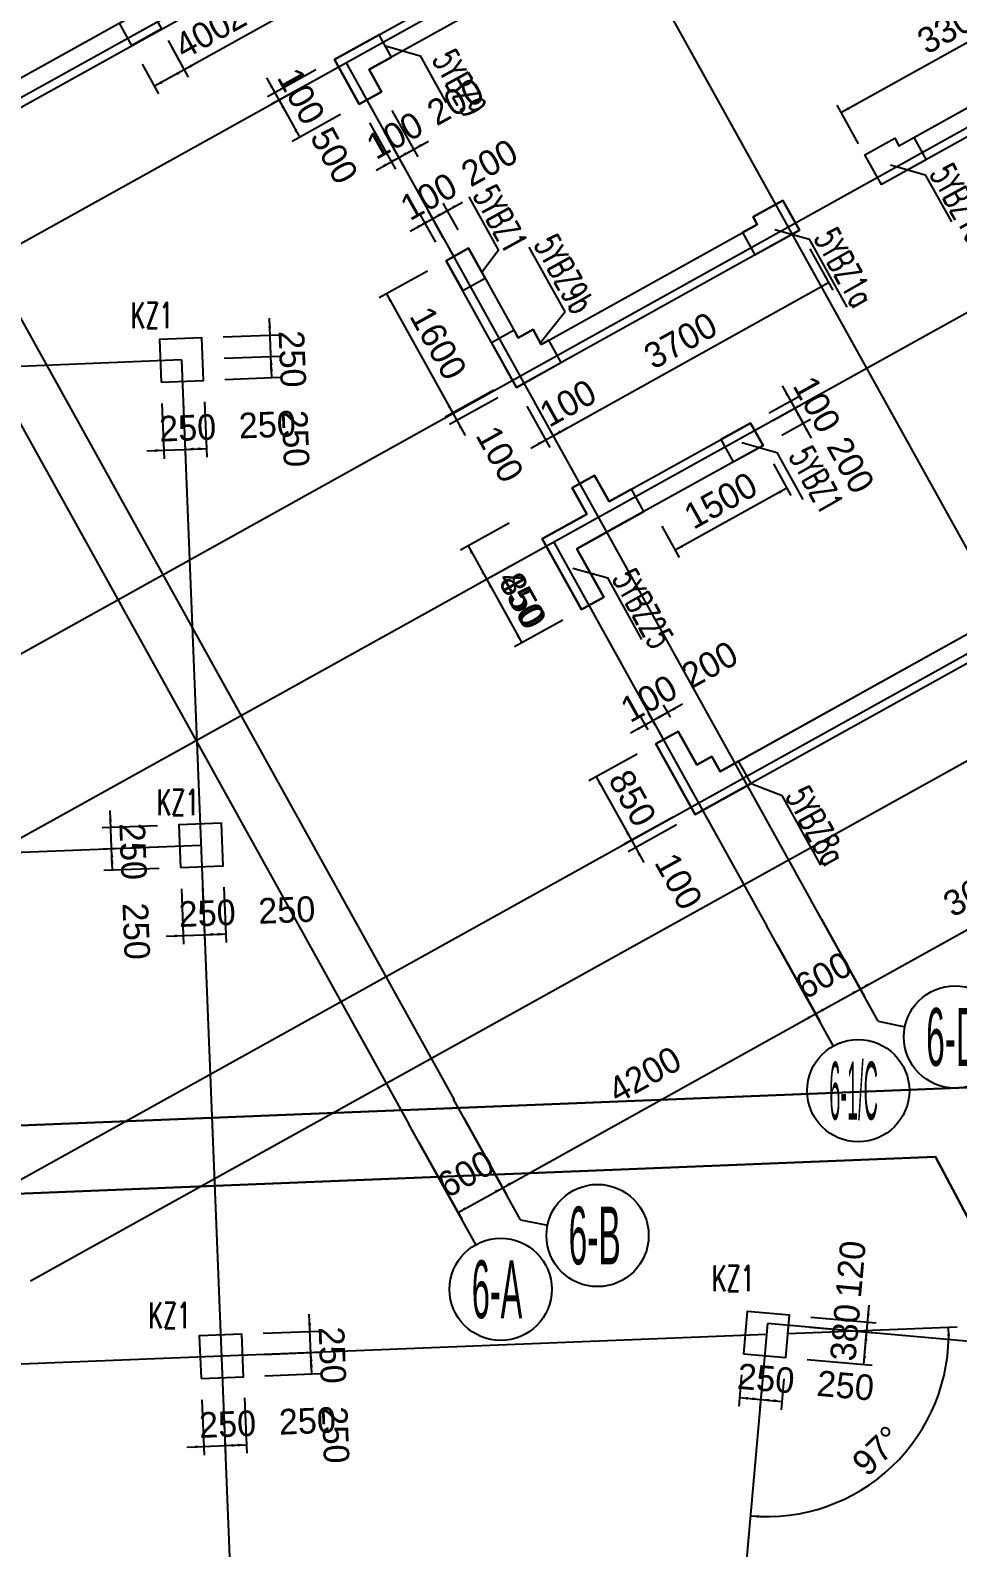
# Model space of a CAD drawing. Extents: x 19107 to 699106, y -67310 to 245688.
# Drawn here: x 504516 to 515400, y 89246 to 107050 of the extents above; entities that cross this region are included whole.
import ezdxf

# ---------------------------------------------------------------- set-up
doc = ezdxf.new("R2010")
doc.units = 0
doc.header["$LTSCALE"] = 100
doc.header["$MEASUREMENT"] = 0
doc.linetypes.add('DASHED', pattern=[19.05, 12.7, -6.35])
for name, color, linetype in [('22000', 2, 'Continuous'), ('COLU_DASH', 9, 'DASHED'), ('DIM', 3, 'Continuous'), ('DOTE', 253, 'Continuous'), ('L-AXIS', 3, 'Continuous'), ('wall-主楼', 2, 'Continuous'), ('小尺寸', 4, 'Continuous')]:
    doc.layers.add(name, color=color, linetype=linetype)
doc.layers.add('Select Column Frame Line', color=7, linetype='Continuous', lineweight=0)
doc.layers.add('Select Column Frame Position', color=7, linetype='Continuous', lineweight=0)
doc.styles.get("Standard").update_dxf_attribs({"font": 'standard'})
doc.styles.add('汉字', font='汉字')
doc.dimstyles.get("Standard").update_dxf_attribs({"dimtxt": 300, "dimasz": 100, "dimexe": 100, "dimexo": 250, "dimgap": 100, "dimtad": 0, "dimtoh": 1, "dimdec": 0, "dimdsep": 46, "dimcen": 0.09, "dimclrt": 7, "dimadec": 0, "dimazin": 0, "dimtfac": 1, "dimtdec": 4, "dimtofl": 0, "dimtmove": 0, "dimatfit": 3, "dimfxl": 1, "dimtolj": 1, "dimtzin": 0, "dimarcsym": 0})

# ---------------------------------------------------------------- blocks, each defined once
blk = doc.blocks.new('_AXISO')
blk.add_circle((0, 0), 0.5)
blk = doc.blocks.new('*D2698')
at = {"layer": 'L-AXIS', "color": 0, "linetype": 'ByBlock', "lineweight": -2}
for p, q in [((516949, 98368), (517453, 97461)), ((514257, 95801), (517404, 97549)), ((513802, 96620), (514305, 95713))]:
    blk.add_line(p, q, dxfattribs=at)
for points in [[(517404, 97549), (517325, 97485), (517309, 97515)], [(514257, 95801), (514336, 95864), (514352, 95835)]]:
    blk.add_solid(points, dxfattribs=at)
at = {"layer": 'L-AXIS', "color": 7, "linetype": 'Continuous', "lineweight": -2, "insert": (515660, 96981), "char_height": 300, "width": 775, "attachment_point": 5, "rotation": 29.0454, "style": '汉字'}
blk.add_mtext('3600', dxfattribs=at)
blk = doc.blocks.new('*D395')
at = {"layer": 'L-AXIS', "color": 0, "linetype": 'ByBlock', "lineweight": -2}
for p, q in [((513277, 96329), (513781, 95422)), ((510060, 93470), (513732, 95509)), ((509605, 94290), (510109, 93383))]:
    blk.add_line(p, q, dxfattribs=at)
for points in [[(513732, 95509), (513653, 95446), (513637, 95475)], [(510060, 93470), (510140, 93533), (510156, 93504)]]:
    blk.add_solid(points, dxfattribs=at)
at = {"layer": 'L-AXIS', "color": 7, "linetype": 'Continuous', "lineweight": -2, "insert": (511726, 94796), "char_height": 300, "width": 790, "attachment_point": 5, "rotation": 29.0454, "style": '汉字'}
blk.add_mtext('4200', dxfattribs=at)
blk = doc.blocks.new('*D730')
at = {"layer": 'L-AXIS', "color": 0, "linetype": 'ByBlock', "lineweight": -2}
for p, q in [((509605, 94290), (510109, 93383)), ((509081, 93998), (509584, 93092)), ((509536, 93179), (510060, 93470))]:
    blk.add_line(p, q, dxfattribs=at)
for points in [[(510060, 93470), (509981, 93407), (509965, 93436)], [(509536, 93179), (509615, 93242), (509631, 93213)]]:
    blk.add_solid(points, dxfattribs=at)
at = {"layer": 'L-AXIS', "color": 7, "linetype": 'Continuous', "lineweight": -2, "insert": (509628, 93631), "char_height": 300, "width": 556.67, "attachment_point": 5, "rotation": 29.0454, "style": '汉字'}
blk.add_mtext('600', dxfattribs=at)
blk = doc.blocks.new('*D1061')
at = {"layer": 'L-AXIS', "color": 0, "linetype": 'ByBlock', "lineweight": -2}
for p, q in [((513802, 96620), (514305, 95713)), ((513277, 96329), (513781, 95422)), ((513732, 95509), (514257, 95801))]:
    blk.add_line(p, q, dxfattribs=at)
for points in [[(514257, 95801), (514177, 95738), (514161, 95767)], [(513732, 95509), (513812, 95573), (513828, 95543)]]:
    blk.add_solid(points, dxfattribs=at)
at = {"layer": 'L-AXIS', "color": 7, "linetype": 'Continuous', "lineweight": -2, "insert": (513825, 95961), "char_height": 300, "width": 556.67, "attachment_point": 5, "rotation": 29.0454, "style": '汉字'}
blk.add_mtext('600', dxfattribs=at)
blk = doc.blocks.new('*D738')
at = {"layer": 'L-AXIS', "color": 0, "linetype": 'ByBlock', "lineweight": -2}
blk.add_line((513406, 91759), (515393, 91838), dxfattribs=at)
blk.add_arc((513156, 91749), 2139, 264.9316, 2.2988, dxfattribs=at)
for points in [[(515293, 91834), (515311, 91735), (515278, 91734)], [(512967, 89618), (513068, 89628), (513065, 89595)]]:
    blk.add_solid(points, dxfattribs=at)
at = {"layer": 'L-AXIS', "color": 7, "linetype": 'Continuous', "lineweight": -2, "insert": (514562, 90272), "char_height": 300, "width": 443.33, "attachment_point": 8, "rotation": 43.6152, "style": '汉字'}
blk.add_mtext('97%%D', dxfattribs=at)
blk = doc.blocks.new('*D5190')
at = {"layer": '小尺寸', "color": 0, "linetype": 'ByBlock', "lineweight": -2}
for p, q in [((510134, 101268), (509566, 100952)), ((509653, 101001), (509872, 100607)), ((510353, 100874), (509784, 100559))]:
    blk.add_line(p, q, dxfattribs=at)
for points in [[(509653, 101001), (509716, 100921), (509687, 100905)], [(509872, 100607), (509809, 100687), (509838, 100703)]]:
    blk.add_solid(points, dxfattribs=at)
at = {"layer": '小尺寸', "color": 7, "linetype": 'Continuous', "lineweight": -2, "insert": (510279, 100389), "char_height": 300, "width": 576.67, "attachment_point": 5, "rotation": 299.0454, "style": '汉字'}
blk.add_mtext('450', dxfattribs=at)
blk = doc.blocks.new('*D244')
at = {"layer": '小尺寸', "color": 0, "linetype": 'ByBlock', "lineweight": -2}
for p, q in [((510353, 100874), (509784, 100559)), ((509872, 100607), (510284, 99864)), ((510765, 100131), (510197, 99816))]:
    blk.add_line(p, q, dxfattribs=at)
for points in [[(509872, 100607), (509935, 100528), (509906, 100512)], [(510284, 99864), (510221, 99944), (510250, 99960)]]:
    blk.add_solid(points, dxfattribs=at)
at = {"layer": '小尺寸', "color": 7, "linetype": 'Continuous', "lineweight": -2, "insert": (510297, 100357), "char_height": 300, "width": 566.67, "attachment_point": 5, "rotation": 299.0454, "style": '汉字'}
blk.add_mtext('850', dxfattribs=at)
blk = doc.blocks.new('*D2609')
at = {"layer": '小尺寸', "color": 0, "linetype": 'ByBlock', "lineweight": -2}
for p, q in [((509178, 104225), (508610, 103910)), ((508697, 103958), (509474, 102560)), ((509955, 102827), (509386, 102511))]:
    blk.add_line(p, q, dxfattribs=at)
for points in [[(508697, 103958), (508760, 103879), (508731, 103863)], [(509474, 102560), (509411, 102639), (509440, 102655)]]:
    blk.add_solid(points, dxfattribs=at)
at = {"layer": '小尺寸', "color": 7, "linetype": 'Continuous', "lineweight": -2, "insert": (509304, 103380), "char_height": 300, "width": 685, "attachment_point": 5, "rotation": 299.0454, "style": '汉字'}
blk.add_mtext('1600', dxfattribs=at)
blk = doc.blocks.new('*D2968')
at = {"layer": '小尺寸', "color": 0, "linetype": 'ByBlock', "lineweight": -2}
for p, q in [((509377, 102735), (509619, 102297)), ((509955, 102827), (509386, 102511)), ((510003, 102739), (509435, 102424))]:
    blk.add_line(p, q, dxfattribs=at)
for points in [[(509474, 102560), (509411, 102639), (509440, 102655)], [(509522, 102472), (509585, 102393), (509556, 102377)]]:
    blk.add_solid(points, dxfattribs=at)
at = {"layer": '小尺寸', "color": 7, "linetype": 'Continuous', "lineweight": -2, "insert": (510027, 102078), "char_height": 300, "width": 476.67, "attachment_point": 5, "rotation": 299.0454, "style": '汉字'}
blk.add_mtext('100', dxfattribs=at)
blk = doc.blocks.new('*D2750')
at = {"layer": '小尺寸', "color": 0, "linetype": 'ByBlock', "lineweight": -2}
for p, q in [((517002, 107541), (516871, 107777)), ((516920, 107689), (514035, 106087)), ((514238, 105720), (513986, 106174))]:
    blk.add_line(p, q, dxfattribs=at)
for points in [[(516920, 107689), (516841, 107626), (516824, 107655)], [(514035, 106087), (514114, 106150), (514130, 106121)]]:
    blk.add_solid(points, dxfattribs=at)
at = {"layer": '小尺寸', "color": 7, "linetype": 'Continuous', "lineweight": -2, "insert": (515356, 107107), "char_height": 300, "width": 780, "attachment_point": 5, "rotation": 29.0454, "style": '汉字'}
blk.add_mtext('3300', dxfattribs=at)
blk = doc.blocks.new('*D1454')
at = {"layer": '小尺寸', "color": 0, "linetype": 'ByBlock', "lineweight": -2}
for p, q in [((512172, 99144), (511647, 98852)), ((511853, 98893), (511773, 99037)), ((512028, 98990), (511948, 99134))]:
    blk.add_line(p, q, dxfattribs=at)
for points in [[(511997, 99047), (512076, 99110), (512092, 99081)], [(511822, 98950), (511742, 98886), (511726, 98916)]]:
    blk.add_solid(points, dxfattribs=at)
at = {"layer": '小尺寸', "color": 7, "linetype": 'Continuous', "lineweight": -2, "insert": (512488, 99606), "char_height": 300, "width": 566.67, "attachment_point": 5, "rotation": 29.0454, "style": '汉字'}
blk.add_mtext('200', dxfattribs=at)
blk = doc.blocks.new('*D1781')
at = {"layer": '小尺寸', "color": 0, "linetype": 'ByBlock', "lineweight": -2}
for p, q in [((511997, 99047), (511560, 98804)), ((511853, 98893), (511773, 99037)), ((511766, 98844), (511686, 98988))]:
    blk.add_line(p, q, dxfattribs=at)
for points in [[(511822, 98950), (511901, 99013), (511917, 98984)], [(511734, 98901), (511655, 98838), (511639, 98867)]]:
    blk.add_solid(points, dxfattribs=at)
at = {"layer": '小尺寸', "color": 7, "linetype": 'Continuous', "lineweight": -2, "insert": (511776, 99210), "char_height": 300, "width": 476.67, "attachment_point": 5, "rotation": 29.0454, "style": '汉字'}
blk.add_mtext('100', dxfattribs=at)
blk = doc.blocks.new('*D2112')
at = {"layer": '小尺寸', "color": 0, "linetype": 'ByBlock', "lineweight": -2}
for p, q in [((511639, 98558), (511071, 98242)), ((511158, 98291), (511571, 97548)), ((512052, 97815), (511484, 97499))]:
    blk.add_line(p, q, dxfattribs=at)
for points in [[(511158, 98291), (511221, 98211), (511192, 98195)], [(511571, 97548), (511508, 97627), (511537, 97643)]]:
    blk.add_solid(points, dxfattribs=at)
at = {"layer": '小尺寸', "color": 7, "linetype": 'Continuous', "lineweight": -2, "insert": (511583, 98040), "char_height": 300, "width": 566.67, "attachment_point": 5, "rotation": 299.0454, "style": '汉字'}
blk.add_mtext('850', dxfattribs=at)
blk = doc.blocks.new('*D2432')
at = {"layer": '小尺寸', "color": 0, "linetype": 'ByBlock', "lineweight": -2}
for p, q in [((512052, 97815), (511484, 97499)), ((511474, 97722), (511717, 97285)), ((512100, 97727), (511532, 97412))]:
    blk.add_line(p, q, dxfattribs=at)
for points in [[(511571, 97548), (511508, 97627), (511537, 97643)], [(511620, 97460), (511683, 97381), (511654, 97365)]]:
    blk.add_solid(points, dxfattribs=at)
at = {"layer": '小尺寸', "color": 7, "linetype": 'Continuous', "lineweight": -2, "insert": (512125, 97065), "char_height": 300, "width": 476.67, "attachment_point": 5, "rotation": 299.0454, "style": '汉字'}
blk.add_mtext('100', dxfattribs=at)
blk = doc.blocks.new('*D2701')
at = {"layer": '小尺寸', "color": 0, "linetype": 'ByBlock', "lineweight": -2}
for p, q in [((510343, 102642), (510612, 102157)), ((510431, 102691), (510700, 102206)), ((510389, 102148), (510826, 102391))]:
    blk.add_line(p, q, dxfattribs=at)
for points in [[(510564, 102245), (510484, 102182), (510468, 102211)], [(510651, 102293), (510730, 102357), (510747, 102327)]]:
    blk.add_solid(points, dxfattribs=at)
at = {"layer": '小尺寸', "color": 7, "linetype": 'Continuous', "lineweight": -2, "insert": (510826, 102676), "char_height": 300, "width": 476.67, "attachment_point": 5, "rotation": 29.0454, "style": '汉字'}
blk.add_mtext('100', dxfattribs=at)
blk = doc.blocks.new('*D3032')
at = {"layer": '小尺寸', "color": 0, "linetype": 'ByBlock', "lineweight": -2}
for p, q in [((513665, 104487), (513934, 104002)), ((510651, 102293), (513886, 104090)), ((510431, 102691), (510700, 102206))]:
    blk.add_line(p, q, dxfattribs=at)
for points in [[(513886, 104090), (513806, 104027), (513790, 104056)], [(510651, 102293), (510730, 102357), (510747, 102327)]]:
    blk.add_solid(points, dxfattribs=at)
at = {"layer": '小尺寸', "color": 7, "linetype": 'Continuous', "lineweight": -2, "insert": (512147, 103410), "char_height": 300, "width": 780, "attachment_point": 5, "rotation": 29.0454, "style": '汉字'}
blk.add_mtext('3700', dxfattribs=at)
blk = doc.blocks.new('*D3353')
at = {"layer": '小尺寸', "color": 0, "linetype": 'ByBlock', "lineweight": -2}
for p, q in [((513237, 101962), (513443, 101591)), ((513395, 101678), (512083, 100950)), ((511926, 101233), (512132, 100863))]:
    blk.add_line(p, q, dxfattribs=at)
for points in [[(513395, 101678), (513315, 101615), (513299, 101644)], [(512083, 100950), (512163, 101013), (512179, 100984)]]:
    blk.add_solid(points, dxfattribs=at)
at = {"layer": '小尺寸', "color": 7, "linetype": 'Continuous', "lineweight": -2, "insert": (512618, 101533), "char_height": 300, "width": 690, "attachment_point": 5, "rotation": 29.0454, "style": '汉字'}
blk.add_mtext('1500', dxfattribs=at)
blk = doc.blocks.new('*D3693')
at = {"layer": '小尺寸', "color": 0, "linetype": 'ByBlock', "lineweight": -2}
for p, q in [((507289, 106494), (507532, 106057)), ((507867, 106586), (507299, 106270)), ((507916, 106498), (507347, 106183))]:
    blk.add_line(p, q, dxfattribs=at)
for points in [[(507386, 106319), (507323, 106398), (507352, 106414)], [(507435, 106231), (507498, 106152), (507469, 106136)]]:
    blk.add_solid(points, dxfattribs=at)
at = {"layer": '小尺寸', "color": 7, "linetype": 'Continuous', "lineweight": -2, "insert": (507695, 106277), "char_height": 300, "width": 476.67, "attachment_point": 5, "rotation": 299.0454, "style": '汉字'}
blk.add_mtext('100', dxfattribs=at)
blk = doc.blocks.new('*D1396')
at = {"layer": '小尺寸', "color": 0, "linetype": 'ByBlock', "lineweight": -2}
for p, q in [((507916, 106498), (507347, 106183)), ((507435, 106231), (507677, 105794)), ((508158, 106061), (507590, 105746))]:
    blk.add_line(p, q, dxfattribs=at)
for points in [[(507435, 106231), (507498, 106152), (507469, 106136)], [(507677, 105794), (507614, 105874), (507643, 105890)]]:
    blk.add_solid(points, dxfattribs=at)
at = {"layer": '小尺寸', "color": 7, "linetype": 'Continuous', "lineweight": -2, "insert": (508082, 105581), "char_height": 300, "width": 566.67, "attachment_point": 5, "rotation": 299.0454, "style": '汉字'}
blk.add_mtext('500', dxfattribs=at)
blk = doc.blocks.new('*D1727')
at = {"layer": '小尺寸', "color": 0, "linetype": 'ByBlock', "lineweight": -2}
for p, q in [((508498, 105964), (508800, 105421)), ((508666, 105867), (508887, 105470)), ((508576, 105411), (509014, 105654))]:
    blk.add_line(p, q, dxfattribs=at)
for points in [[(508839, 105557), (508918, 105620), (508934, 105591)], [(508751, 105508), (508672, 105445), (508656, 105474)]]:
    blk.add_solid(points, dxfattribs=at)
at = {"layer": '小尺寸', "color": 7, "linetype": 'Continuous', "lineweight": -2, "insert": (508793, 105817), "char_height": 300, "width": 476.67, "attachment_point": 5, "rotation": 29.0454, "style": '汉字'}
blk.add_mtext('100', dxfattribs=at)
blk = doc.blocks.new('*D2056')
at = {"layer": '小尺寸', "color": 0, "linetype": 'ByBlock', "lineweight": -2}
for p, q in [((508760, 106110), (509062, 105567)), ((508666, 105867), (508887, 105470)), ((508664, 105460), (509188, 105751))]:
    blk.add_line(p, q, dxfattribs=at)
for points in [[(509014, 105654), (509093, 105717), (509109, 105688)], [(508839, 105557), (508759, 105494), (508743, 105523)]]:
    blk.add_solid(points, dxfattribs=at)
at = {"layer": '小尺寸', "color": 7, "linetype": 'Continuous', "lineweight": -2, "insert": (509505, 106213), "char_height": 300, "width": 566.67, "attachment_point": 5, "rotation": 29.0454, "style": '汉字'}
blk.add_mtext('200', dxfattribs=at)
blk = doc.blocks.new('*D2384')
at = {"layer": '小尺寸', "color": 0, "linetype": 'ByBlock', "lineweight": -2}
for p, q in [((508975, 104694), (509412, 104937)), ((509275, 104565), (509101, 104879)), ((509362, 104614), (509188, 104927))]:
    blk.add_line(p, q, dxfattribs=at)
for points in [[(509237, 104840), (509316, 104903), (509332, 104874)], [(509150, 104791), (509070, 104728), (509054, 104757)]]:
    blk.add_solid(points, dxfattribs=at)
at = {"layer": '小尺寸', "color": 7, "linetype": 'Continuous', "lineweight": -2, "insert": (509191, 105100), "char_height": 300, "width": 476.67, "attachment_point": 5, "rotation": 29.0454, "style": '汉字'}
blk.add_mtext('100', dxfattribs=at)
blk = doc.blocks.new('*D68')
at = {"layer": '小尺寸', "color": 0, "linetype": 'ByBlock', "lineweight": -2}
for p, q in [((509062, 104743), (509587, 105034)), ((509362, 104614), (509188, 104927)), ((509537, 104711), (509363, 105024))]:
    blk.add_line(p, q, dxfattribs=at)
for points in [[(509412, 104937), (509491, 105000), (509507, 104971)], [(509237, 104840), (509158, 104777), (509141, 104806)]]:
    blk.add_solid(points, dxfattribs=at)
at = {"layer": '小尺寸', "color": 7, "linetype": 'Continuous', "lineweight": -2, "insert": (509904, 105496), "char_height": 300, "width": 566.67, "attachment_point": 5, "rotation": 29.0454, "style": '汉字'}
blk.add_mtext('200', dxfattribs=at)
blk = doc.blocks.new('*D1067')
at = {"layer": '小尺寸', "color": 0, "linetype": 'ByBlock', "lineweight": -2}
for p, q in [((513189, 102564), (513527, 102751)), ((513342, 102878), (513585, 102441)), ((513238, 102477), (513575, 102664))]:
    blk.add_line(p, q, dxfattribs=at)
for points in [[(513439, 102703), (513376, 102782), (513405, 102798)], [(513488, 102615), (513551, 102536), (513522, 102520)]]:
    blk.add_solid(points, dxfattribs=at)
at = {"layer": '小尺寸', "color": 7, "linetype": 'Continuous', "lineweight": -2, "insert": (513748, 102661), "char_height": 300, "width": 476.67, "attachment_point": 5, "rotation": 299.0454, "style": '汉字'}
blk.add_mtext('100', dxfattribs=at)
blk = doc.blocks.new('*D4043')
at = {"layer": '小尺寸', "color": 0, "linetype": 'ByBlock', "lineweight": -2}
for p, q in [((513391, 102790), (513682, 102266)), ((513238, 102477), (513575, 102664)), ((513335, 102302), (513672, 102489))]:
    blk.add_line(p, q, dxfattribs=at)
for points in [[(513488, 102615), (513425, 102695), (513454, 102711)], [(513585, 102441), (513648, 102361), (513619, 102345)]]:
    blk.add_solid(points, dxfattribs=at)
at = {"layer": '小尺寸', "color": 7, "linetype": 'Continuous', "lineweight": -2, "insert": (514144, 101949), "char_height": 300, "width": 566.67, "attachment_point": 5, "rotation": 299.0454, "style": '汉字'}
blk.add_mtext('200', dxfattribs=at)
blk = doc.blocks.new('*D2395')
at = {"layer": '小尺寸', "color": 0, "linetype": 'ByBlock', "lineweight": -2}
for p, q in [((508143, 108046), (508381, 107617)), ((508332, 107705), (506322, 106588)), ((506132, 106930), (506370, 106501))]:
    blk.add_line(p, q, dxfattribs=at)
for points in [[(508332, 107705), (508253, 107642), (508237, 107671)], [(506322, 106588), (506401, 106651), (506417, 106622)]]:
    blk.add_solid(points, dxfattribs=at)
at = {"layer": '小尺寸', "color": 7, "linetype": 'Continuous', "lineweight": -2, "insert": (507206, 107365), "char_height": 300, "width": 780, "attachment_point": 5, "rotation": 29.0454, "style": '汉字'}
blk.add_mtext('2300', dxfattribs=at)
blk = doc.blocks.new('*D5303')
at = {"layer": '小尺寸', "color": 0, "linetype": 'ByBlock', "lineweight": -2}
for p, q in [((506177, 106849), (506370, 106501)), ((505828, 106654), (506021, 106307)), ((506322, 106588), (505972, 106394))]:
    blk.add_line(p, q, dxfattribs=at)
for points in [[(506322, 106588), (506243, 106525), (506226, 106554)], [(505972, 106394), (506052, 106457), (506068, 106428)]]:
    blk.add_solid(points, dxfattribs=at)
at = {"layer": '小尺寸', "color": 7, "linetype": 'Continuous', "lineweight": -2, "insert": (506540, 106995), "char_height": 300, "width": 576.67, "attachment_point": 5, "rotation": 29.0454, "style": '汉字'}
blk.add_mtext('400', dxfattribs=at)
blk = doc.blocks.new('*D1999')
at = {"layer": 'DIM', "color": 0, "linetype": 'ByBlock', "lineweight": -2}
for p, q in [((506060, 102673), (506086, 102023)), ((506310, 102683), (506336, 102033)), ((505882, 102115), (506532, 102141))]:
    blk.add_line(p, q, dxfattribs=at)
for points in [[(506082, 102123), (505983, 102103), (505981, 102136)], [(506332, 102133), (506431, 102154), (506432, 102121)]]:
    blk.add_solid(points, dxfattribs=at)
at = {"layer": 'DIM', "color": 7, "linetype": 'Continuous', "lineweight": -2, "insert": (506362, 102385), "char_height": 300, "width": 566.67, "attachment_point": 5, "rotation": 2.2988, "style": '汉字'}
blk.add_mtext('250', dxfattribs=at)
blk = doc.blocks.new('*D2351')
at = {"layer": 'DIM', "color": 0, "linetype": 'ByBlock', "lineweight": -2}
for p, q in [((506310, 102683), (506336, 102033)), ((506560, 102693), (506586, 102043)), ((506332, 102133), (506582, 102143))]:
    blk.add_line(p, q, dxfattribs=at)
for points in [[(506332, 102133), (506431, 102154), (506432, 102121)], [(506582, 102143), (506482, 102123), (506481, 102156)]]:
    blk.add_solid(points, dxfattribs=at)
at = {"layer": 'DIM', "color": 7, "linetype": 'Continuous', "lineweight": -2, "insert": (507297, 102422), "char_height": 300, "width": 566.67, "attachment_point": 5, "rotation": 2.2988, "style": '汉字'}
blk.add_mtext('250', dxfattribs=at)
blk = doc.blocks.new('*D5240')
at = {"layer": 'DIM', "color": 0, "linetype": 'ByBlock', "lineweight": -2}
for p, q in [((506789, 103202), (507439, 103229)), ((507349, 102975), (507339, 103225)), ((506799, 102953), (507449, 102979))]:
    blk.add_line(p, q, dxfattribs=at)
for points in [[(507339, 103225), (507359, 103125), (507326, 103124)], [(507349, 102975), (507328, 103074), (507361, 103075)]]:
    blk.add_solid(points, dxfattribs=at)
at = {"layer": 'DIM', "color": 7, "linetype": 'Continuous', "lineweight": -2, "insert": (507628, 102259), "char_height": 300, "width": 566.67, "attachment_point": 5, "rotation": 272.2988, "style": '汉字'}
blk.add_mtext('250', dxfattribs=at)
blk = doc.blocks.new('*D306')
at = {"layer": 'DIM', "color": 0, "linetype": 'ByBlock', "lineweight": -2}
for p, q in [((507347, 103025), (507321, 103674)), ((506779, 103452), (507429, 103478)), ((506789, 103202), (507439, 103229))]:
    blk.add_line(p, q, dxfattribs=at)
for points in [[(507329, 103474), (507308, 103574), (507341, 103575)], [(507339, 103225), (507359, 103125), (507326, 103124)]]:
    blk.add_solid(points, dxfattribs=at)
at = {"layer": 'DIM', "color": 7, "linetype": 'Continuous', "lineweight": -2, "insert": (507590, 103194), "char_height": 300, "width": 566.67, "attachment_point": 5, "rotation": 272.2988, "style": '汉字'}
blk.add_mtext('250', dxfattribs=at)
blk = doc.blocks.new('*D963')
at = {"layer": 'DIM', "color": 0, "linetype": 'ByBlock', "lineweight": -2}
for p, q in [((506289, 96977), (506315, 96328)), ((506538, 96987), (506564, 96338)), ((506111, 96420), (506760, 96446))]:
    blk.add_line(p, q, dxfattribs=at)
for points in [[(506311, 96428), (506211, 96407), (506210, 96440)], [(506560, 96438), (506660, 96459), (506661, 96425)]]:
    blk.add_solid(points, dxfattribs=at)
at = {"layer": 'DIM', "color": 7, "linetype": 'Continuous', "lineweight": -2, "insert": (506591, 96689), "char_height": 300, "width": 566.67, "attachment_point": 5, "rotation": 2.2988, "style": '汉字'}
blk.add_mtext('250', dxfattribs=at)
blk = doc.blocks.new('*D3926')
at = {"layer": 'DIM', "color": 0, "linetype": 'ByBlock', "lineweight": -2}
for p, q in [((506538, 96987), (506564, 96338)), ((506788, 96997), (506814, 96348)), ((506560, 96438), (506810, 96448))]:
    blk.add_line(p, q, dxfattribs=at)
for points in [[(506560, 96438), (506660, 96459), (506661, 96425)], [(506810, 96448), (506711, 96427), (506710, 96461)]]:
    blk.add_solid(points, dxfattribs=at)
at = {"layer": 'DIM', "color": 7, "linetype": 'Continuous', "lineweight": -2, "insert": (507526, 96727), "char_height": 300, "width": 566.67, "attachment_point": 5, "rotation": 2.2988, "style": '汉字'}
blk.add_mtext('250', dxfattribs=at)
blk = doc.blocks.new('*D4300')
at = {"layer": 'DIM', "color": 0, "linetype": 'ByBlock', "lineweight": -2}
for p, q in [((506019, 97467), (505369, 97441)), ((505479, 97195), (505469, 97445)), ((506029, 97217), (505379, 97191))]:
    blk.add_line(p, q, dxfattribs=at)
for points in [[(505469, 97445), (505490, 97346), (505457, 97344)], [(505479, 97195), (505459, 97294), (505492, 97296)]]:
    blk.add_solid(points, dxfattribs=at)
at = {"layer": 'DIM', "color": 7, "linetype": 'Continuous', "lineweight": -2, "insert": (505758, 96479), "char_height": 300, "width": 566.67, "attachment_point": 5, "rotation": 272.2988, "style": '汉字'}
blk.add_mtext('250', dxfattribs=at)
blk = doc.blocks.new('*D4625')
at = {"layer": 'DIM', "color": 0, "linetype": 'ByBlock', "lineweight": -2}
for p, q in [((505477, 97245), (505451, 97895)), ((506009, 97717), (505359, 97691)), ((506019, 97467), (505369, 97441))]:
    blk.add_line(p, q, dxfattribs=at)
for points in [[(505459, 97695), (505438, 97794), (505472, 97795)], [(505469, 97445), (505490, 97346), (505457, 97344)]]:
    blk.add_solid(points, dxfattribs=at)
at = {"layer": 'DIM', "color": 7, "linetype": 'Continuous', "lineweight": -2, "insert": (505721, 97415), "char_height": 300, "width": 566.67, "attachment_point": 5, "rotation": 272.2988, "style": '汉字'}
blk.add_mtext('250', dxfattribs=at)
blk = doc.blocks.new('*D802')
at = {"layer": 'DIM', "color": 0, "linetype": 'ByBlock', "lineweight": -2}
for p, q in [((506529, 90982), (506555, 90333)), ((506779, 90992), (506805, 90343)), ((506351, 90425), (507001, 90451))]:
    blk.add_line(p, q, dxfattribs=at)
for points in [[(506801, 90443), (506900, 90463), (506902, 90430)], [(506551, 90433), (506452, 90412), (506451, 90445)]]:
    blk.add_solid(points, dxfattribs=at)
at = {"layer": 'DIM', "color": 7, "linetype": 'Continuous', "lineweight": -2, "insert": (506831, 90694), "char_height": 300, "width": 566.67, "attachment_point": 5, "rotation": 2.2988, "style": '汉字'}
blk.add_mtext('250', dxfattribs=at)
blk = doc.blocks.new('*D1128')
at = {"layer": 'DIM', "color": 0, "linetype": 'ByBlock', "lineweight": -2}
for p, q in [((506779, 90992), (506805, 90343)), ((507029, 91002), (507055, 90353)), ((506801, 90443), (507051, 90453))]:
    blk.add_line(p, q, dxfattribs=at)
for points in [[(506801, 90443), (506900, 90463), (506902, 90430)], [(507051, 90453), (506952, 90432), (506950, 90465)]]:
    blk.add_solid(points, dxfattribs=at)
at = {"layer": 'DIM', "color": 7, "linetype": 'Continuous', "lineweight": -2, "insert": (507767, 90732), "char_height": 300, "width": 566.67, "attachment_point": 5, "rotation": 2.2988, "style": '汉字'}
blk.add_mtext('250', dxfattribs=at)
blk = doc.blocks.new('*D4128')
at = {"layer": 'DIM', "color": 0, "linetype": 'ByBlock', "lineweight": -2}
for p, q in [((507259, 91512), (507908, 91538)), ((507818, 91284), (507808, 91534)), ((507269, 91262), (507918, 91288))]:
    blk.add_line(p, q, dxfattribs=at)
for points in [[(507808, 91534), (507829, 91435), (507795, 91433)], [(507818, 91284), (507797, 91383), (507831, 91385)]]:
    blk.add_solid(points, dxfattribs=at)
at = {"layer": 'DIM', "color": 7, "linetype": 'Continuous', "lineweight": -2, "insert": (508097, 90568), "char_height": 300, "width": 566.67, "attachment_point": 5, "rotation": 272.2988, "style": '汉字'}
blk.add_mtext('250', dxfattribs=at)
blk = doc.blocks.new('*D4466')
at = {"layer": 'DIM', "color": 0, "linetype": 'ByBlock', "lineweight": -2}
for p, q in [((507816, 91334), (507790, 91984)), ((507249, 91762), (507898, 91788)), ((507259, 91512), (507908, 91538))]:
    blk.add_line(p, q, dxfattribs=at)
for points in [[(507798, 91784), (507777, 91883), (507811, 91884)], [(507808, 91534), (507829, 91435), (507795, 91433)]]:
    blk.add_solid(points, dxfattribs=at)
at = {"layer": 'DIM', "color": 7, "linetype": 'Continuous', "lineweight": -2, "insert": (508060, 91504), "char_height": 300, "width": 566.67, "attachment_point": 5, "rotation": 272.2988, "style": '汉字'}
blk.add_mtext('250', dxfattribs=at)
blk = doc.blocks.new('*D1718')
at = {"layer": 'DIM', "color": 0, "linetype": 'ByBlock', "lineweight": -2}
for p, q in [((512863, 91273), (512830, 90907)), ((513112, 91251), (513079, 90885)), ((512839, 91006), (513088, 90984))]:
    blk.add_line(p, q, dxfattribs=at)
for points in [[(512839, 91006), (512940, 91014), (512937, 90981)], [(513088, 90984), (512987, 90977), (512990, 91010)]]:
    blk.add_solid(points, dxfattribs=at)
at = {"layer": 'DIM', "color": 7, "linetype": 'Continuous', "lineweight": -2, "insert": (513150, 91230), "char_height": 300, "width": 566.67, "attachment_point": 5, "rotation": 354.9316, "style": '汉字'}
blk.add_mtext('250', dxfattribs=at)
blk = doc.blocks.new('*D3014')
at = {"layer": 'DIM', "color": 0, "linetype": 'ByBlock', "lineweight": -2}
for p, q in [((513112, 91251), (513079, 90885)), ((513361, 91228), (513328, 90863)), ((513088, 90984), (513337, 90962))]:
    blk.add_line(p, q, dxfattribs=at)
for points in [[(513088, 90984), (513189, 90992), (513186, 90959)], [(513337, 90962), (513236, 90954), (513239, 90988)]]:
    blk.add_solid(points, dxfattribs=at)
at = {"layer": 'DIM', "color": 7, "linetype": 'Continuous', "lineweight": -2, "insert": (514083, 91147), "char_height": 300, "width": 566.67, "attachment_point": 5, "rotation": 354.9316, "style": '汉字'}
blk.add_mtext('250', dxfattribs=at)
blk = doc.blocks.new('*D2038')
at = {"layer": 'DIM', "color": 0, "linetype": 'ByBlock', "lineweight": -2}
for p, q in [((513665, 91833), (514431, 91765)), ((514298, 91395), (514332, 91774)), ((513632, 91454), (514398, 91386))]:
    blk.add_line(p, q, dxfattribs=at)
for points in [[(514332, 91774), (514340, 91673), (514306, 91676)], [(514298, 91395), (514291, 91496), (514324, 91493)]]:
    blk.add_solid(points, dxfattribs=at)
at = {"layer": 'DIM', "color": 7, "linetype": 'Continuous', "lineweight": -2, "insert": (514081, 91771), "char_height": 300, "width": 566.67, "attachment_point": 5, "rotation": 84.9316, "style": '汉字'}
blk.add_mtext('380', dxfattribs=at)
blk = doc.blocks.new('*D718')
at = {"layer": 'DIM', "color": 0, "linetype": 'ByBlock', "lineweight": -2}
for p, q in [((514314, 91575), (514360, 92093)), ((513676, 91952), (514442, 91885)), ((513665, 91833), (514431, 91765))]:
    blk.add_line(p, q, dxfattribs=at)
for points in [[(514342, 91893), (514335, 91994), (514368, 91991)], [(514332, 91774), (514340, 91673), (514306, 91676)]]:
    blk.add_solid(points, dxfattribs=at)
at = {"layer": 'DIM', "color": 7, "linetype": 'Continuous', "lineweight": -2, "insert": (514146, 92513), "char_height": 300, "width": 476.67, "attachment_point": 5, "rotation": 84.9316, "style": '汉字'}
blk.add_mtext('120', dxfattribs=at)
blk = doc.blocks.new('后浇带现场')
at = {"color": 6, "lineweight": 30}
for points in [[(662200, 674230), (718557, 674230), (718557, 624270), (707583, 624270), (707286, 620897), (700215, 616964), (698139, 620873), (664797, 619534)], [(662200, 673430), (717757, 673430), (717757, 625070), (706851, 625070), (706526, 621390), (700538, 618060), (698609, 621692), (664765, 620333)]]:
    blk.add_lwpolyline(points, dxfattribs=at)

msp = doc.modelspace()

# ---------------------------------------------------------------- linework, layer by layer
at = {"layer": '22000', "linetype": 'Continuous'}
msp.add_lwpolyline([(512119.9, 98824.7), (512338.4, 98431.2), (512513.3, 98528.3), (512610.6, 98353.6), (516107.3, 100295.5), (516544.3, 99508.7), (516719.1, 99605.8), (516816.2, 99431), (518739.5, 100499.1), (518642.4, 100673.9), (518817.3, 100771), (517797.7, 102606.9), (518060, 102752.5), (518594, 101790.9), (519118.5, 102082.4), (519264.1, 101820.1), (518739.6, 101528.8), (519322.3, 100479.5), (516524.8, 98925.9), (515990.7, 99887.6), (512318.9, 97848.5), (511857.7, 98679), (512119.9, 98824.7)], dxfattribs=at)
at = {"layer": 'COLU_DASH'}
msp.add_line((512873.6, 104676.5), (513019.3, 104414.3), dxfattribs=at)
at = {"layer": 'DOTE'}
for p, q in [((502049.7, 125196.8), (516832.5, 98577.7)), ((497033.9, 116927), (509488.9, 94499.5)), ((523339.4, 115064.1), (499320.8, 101725.4)), ((526300.9, 109731.2), (502282.3, 96392.6)), ((508021.3, 108264.7), (498590.6, 103040.2)), ((501175.5, 108233.4), (508959.5, 94217)), ((517343.2, 106926.9), (501366.6, 98041.5)), ((508225.2, 106661.7), (513685.2, 96829.9)), ((528534.2, 105709.7), (504515.6, 92371.1)), ((506289.7, 103182.4), (479713.7, 102115.6)), ((506289.7, 103182.4), (508462.7, 49050.6)), ((503981.6, 93332.8), (518652.3, 101480.1)), ((510662.4, 101037.3), (513160.7, 96538.6)), ((506518.3, 97487), (479942.3, 96420.2)), ((513167.2, 91877.2), (509665.9, 52400.8)), ((521230.1, 91162.1), (513167.2, 91877.2)), ((513155.7, 91748.6), (480182.9, 90425))]:
    msp.add_line(p, q, dxfattribs=at)
at = {"layer": 'L-AXIS'}
for p, q in [((514466.2, 95423.7), (513680.4, 96838.7)), ((513941.6, 95132.4), (513155.8, 96547.4)), ((514466.2, 95423.7), (514781.6, 95359.2)), ((510269.9, 93093.3), (509484, 94508.3)), ((509745.3, 92802), (508959.5, 94217)), ((510269.9, 93093.3), (510585.3, 93028.8))]:
    msp.add_line(p, q, dxfattribs=at)
at = {"layer": 'Select Column Frame Line', "color": 200, "linetype": 'Continuous', "lineweight": -3}
for p, q in [((513252.4, 104715.3), (513660.4, 104598.7)), ((514102, 103803.4), (513660.4, 104598.7)), ((510792.9, 103745.5), (510370.7, 104505.7)), ((510792.9, 103745.5), (510502.4, 103385.1)), ((510884.3, 100740.7), (511292.2, 100624.1)), ((511692.7, 99902.9), (511292.2, 100624.1)), ((512974.6, 98212.6), (513338.8, 98071.7)), ((513792.6, 97254.5), (513338.8, 98071.7))]:
    msp.add_line(p, q, dxfattribs=at)
for points in [[(508682.9, 106867.5), (509090.8, 106750.8), (509396.7, 106200.1)], [(514612.4, 105470.6), (515020.4, 105354), (515326.2, 104803.2)], [(509814.2, 104212.5), (510012.2, 104473.8), (509667, 105095.4)], [(512868.4, 102214.3), (513276.3, 102097.7), (513582.2, 101546.9)]]:
    msp.add_lwpolyline(points, dxfattribs=at)
at = {"layer": 'Select Column Frame Position', "color": 235, "linetype": 'Continuous', "lineweight": -3}
for points in [[(505910.2, 107329.6), (506055.9, 107067.3), (505706.2, 106873.1), (505560.5, 107135.4), (505910.2, 107329.6)], [(508610.1, 106998.6), (508085.5, 106707.3), (508376.8, 106182.7), (508639.1, 106328.4), (508493.4, 106590.7), (508755.7, 106736.3), (508610.1, 106998.6)], [(514884.4, 105793.2), (515030, 105530.9), (514505.5, 105239.6), (514311.3, 105589.3), (514661, 105783.5), (514709.5, 105696.1), (514884.4, 105793.2)], [(512873.6, 104676.5), (513019.3, 104414.3), (513543.8, 104705.6), (513349.6, 105055.3), (512999.9, 104861.1), (513048.5, 104773.6), (512873.6, 104676.5)], [(509658.6, 104492.5), (509396.4, 104346.9), (509590.6, 103997.2), (509852.8, 104142.8), (509658.6, 104492.5)], [(510746.3, 103152), (510600.6, 103414.2), (510513.4, 103365.8), (510416.3, 103540.7), (510241.5, 103443.6), (510192.7, 103530.8), (509930.4, 103385.2), (510221.7, 102860.7), (510746.3, 103152)], [(512970.4, 102442.6), (512620.7, 102248.4), (512766.4, 101986.1), (513116, 102180.3), (512970.4, 102442.6)], [(511139.4, 101826.1), (510877.2, 101680.4), (511047.1, 101374.5), (510522.5, 101083.2), (510983.8, 100252.6), (511246, 100398.3), (510930.5, 100966.5), (511717.3, 101403.5), (511571.6, 101665.8), (511309.4, 101520.1), (511139.4, 101826.1)], [(511857.7, 98679), (512318.9, 97848.5), (512974.6, 98212.6), (512828.9, 98474.9), (512610.6, 98353.6), (512513.5, 98528.5), (512338.4, 98431.3), (512119.9, 98824.7), (511857.7, 98679)]]:
    msp.add_lwpolyline(points, dxfattribs=at)
at = {"layer": 'Select Column Frame Position', "color": 7, "linetype": 'Continuous', "lineweight": -3}
for points in [[(506049.9, 102922.6), (506549.5, 102942.7), (506529.4, 103442.3), (506029.8, 103422.2), (506049.9, 102922.6)], [(506278.5, 97227.2), (506778.1, 97247.2), (506758.1, 97746.8), (506258.5, 97726.8), (506278.5, 97227.2)], [(512884.6, 91520.7), (513382.7, 91476.5), (513426.9, 91974.6), (512928.8, 92018.7), (512884.6, 91520.7)], [(506519.2, 91232), (507018.8, 91252.1), (506998.7, 91751.7), (506499.1, 91731.6), (506519.2, 91232)]]:
    msp.add_lwpolyline(points, dxfattribs=at)
at = {"layer": 'wall-主楼'}
for points in [[(506910.8, 110058.4), (507833.3, 108397.4), (503025, 105727.1), (502927.9, 105902), (502753, 105804.9), (502583.1, 106110.8), (502320.8, 105965.2), (502733.5, 105222.1), (508241.2, 108280.7), (507173.1, 110204.1)], [(508376.8, 106182.7), (508085.5, 106707.3), (511145.3, 108406.5), (510465.6, 109630.5), (510727.9, 109776.1), (511553.3, 108289.9), (508493.4, 106590.7), (508639.1, 106328.4)], [(517477.9, 106890.3), (514505.5, 105239.6), (514311.3, 105589.3), (514661, 105783.5), (514709.5, 105696.1), (517070, 107006.9), (516948.6, 107225.5), (517210.9, 107371.2)], [(510221.7, 102860.7), (509396.4, 104346.9), (509658.6, 104492.5), (510241.2, 103443.4), (510416.1, 103540.5), (510513.2, 103365.7), (513048.5, 104773.6), (512999.9, 104861.1), (513349.6, 105055.3), (513543.8, 104705.6)], [(516816.2, 99431), (517122.2, 99600.9), (517267.8, 99338.6), (516524.7, 98925.9), (515990.7, 99887.6), (512318.9, 97848.5), (511857.7, 98679), (512119.9, 98824.7), (512338.4, 98431.2), (512513.3, 98528.3), (512610.4, 98353.5), (516107.3, 100295.5), (516544.3, 99508.7), (516719.1, 99605.8)]]:
    msp.add_lwpolyline(points, close=True, dxfattribs=at)
msp.add_lwpolyline([(510983.8, 100252.6), (510522.5, 101083.2), (511047.1, 101374.5), (510877.2, 101680.4), (511139.4, 101826.1), (511309.3, 101520.1), (512970.4, 102442.6), (513116, 102180.3), (511455, 101257.8), (510930.5, 100966.5), (511246, 100398.3), (510983.8, 100252.6)], dxfattribs=at)

# ---------------------------------------------------------------- block references
at = {"color": 3, "lineweight": 30}
msp.add_blockref('后浇带现场', (-182998.7, -527042.1), dxfattribs=at)
at = {"layer": 'L-AXIS'}
ref = msp.add_blockref('_AXISO', (515369.4, 95239), dxfattribs=dict(at, xscale=1199.999999999997, yscale=1200, rotation=359.999645787379))
ref.add_attrib('A', '6-D', (515030, 94899.6), dxfattribs={"height": 678.82, "style": '汉字', "width": 0.433333})
ref = msp.add_blockref('_AXISO', (514232.9, 94607.9), dxfattribs=dict(at, xscale=1199.999999999997, yscale=1200, rotation=359.999645787379))
ref.add_attrib('A', '6-1/C', (513893.5, 94268.4), dxfattribs={"height": 678.82, "style": '汉字', "width": 0.257426})
ref = msp.add_blockref('_AXISO', (511173.1, 92908.6), dxfattribs=dict(at, xscale=1199.999999999997, yscale=1200, rotation=359.999645787379))
ref.add_attrib('A', '6-B', (510833.7, 92569.2), dxfattribs={"height": 678.82, "style": '汉字', "width": 0.433333})
ref = msp.add_blockref('_AXISO', (510036.6, 92277.4), dxfattribs=dict(at, xscale=1199.999999999997, yscale=1200, rotation=359.999645787379))
ref.add_attrib('A', '6-A', (509697.2, 91938), dxfattribs={"height": 678.82, "style": '汉字', "width": 0.419355})

# ---------------------------------------------------------------- texts
at = {"color": 200, "linetype": 'Continuous', "lineweight": -3, "width": 0.7}
for s, p in [('5YBZ9', (509226.8, 106712)), ('5YBZ1a', (515066.3, 105372.5)), ('5YBZ1', (509705.4, 105119.4)), ('5YBZ1a', (513706.3, 104617.3)), ('5YBZ9b', (510421, 104541.6)), ('5YBZ1', (513412.3, 102058.8)), ('5YBZ25', (511339.3, 100619.5)), ('5YBZ8a', (513373.1, 98067.8))]:
    msp.add_text(s, height=300, rotation=299.04537, dxfattribs=at).set_placement(p)
for p in [(505692.7, 103556.6), (505997.1, 97841.5), (512514.9, 92254.8), (505900, 91821.3)]:
    msp.add_text('KZ1', height=300, dxfattribs=at).set_placement(p)

# ---------------------------------------------------------------- dimensions: what is measured, and where the dimension line sits
at = {"layer": 'DIM', "color": 200}
for p1, p2, distance, picture, middle in [((506539.5, 103192.5), (506529.4, 103442.3), -800, '*D306', (507569.9, 103702.3)), ((506549.5, 102942.7), (506539.5, 103192.5), -800, '*D5240', (507607.4, 102766.9)), ((506049.9, 102922.6), (506299.7, 102932.6), -800, '*D1999', (505854.1, 102364.3)), ((506299.7, 102932.6), (506549.5, 102942.7), -800, '*D2351', (506789.5, 102401.8)), ((506268.5, 97477), (506258.5, 97726.8), 800, '*D4625', (505700.2, 97922.6)), ((506278.5, 97227.2), (506268.5, 97477), 800, '*D4300', (505737.7, 96987.2)), ((506278.5, 97227.2), (506528.3, 97237.2), -800, '*D963', (506082.7, 96668.9)), ((506528.3, 97237.2), (506778.1, 97247.2), -800, '*D3926', (507018.1, 96706.4)), ((513382.7, 91476.5), (513416.3, 91855.1), -919.2, '*D2038', (514030, 91200.2)), ((507008.8, 91501.9), (506998.7, 91751.7), -800, '*D4466', (508039.1, 92011.7)), ((507018.8, 91252.1), (507008.8, 91501.9), -800, '*D4128', (508076.7, 91076.3)), ((512884.6, 91521.7), (513133.7, 91499.6), -517.3, '*D1718', (512643.8, 91274.7)), ((506519.2, 91232), (506769, 91242), -800, '*D802', (506323.4, 90673.7)), ((506769, 91242), (507018.8, 91252.1), -800, '*D1128', (507258.8, 90711.3))]:
    dim = msp.add_aligned_dim(p1=p1, p2=p2, distance=distance, dimstyle='Standard', dxfattribs=at)
    dim.commit()
    dim.dimension.update_dxf_attribs({"geometry": picture, "text_midpoint": middle})
for base, p1, p2, angle, picture, middle in [((514342.5, 91893.4), (513416.3, 91855.1), (513426.9, 91974.6), 264.93165, '*D718', (514111.3, 92116.6)), ((513337, 90962.2), (513133.7, 91499.6), (513382.7, 91477.5), 174.93165, '*D3014', (513576.3, 91191.9))]:
    dim = msp.add_linear_dim(base=base, p1=p1, p2=p2, angle=angle, dimstyle='Standard', dxfattribs=at)
    dim.commit()
    dim.dimension.update_dxf_attribs({"geometry": picture, "text_midpoint": middle})
at = {"layer": 'L-AXIS'}
for base, p1, p2, picture, middle in [((517404, 97548.6), (513680.4, 96838.7), (516827.6, 98586.5), '*D2698', (515660.5, 96980.7)), ((514256.8, 95800.8), (513155.8, 96547.4), (513680.4, 96838.7), '*D1061', (513824.6, 95961.1)), ((513732.2, 95509.5), (509484, 94508.3), (513155.8, 96547.4), '*D395', (511726.4, 94795.9)), ((510060.5, 93470.4), (508959.5, 94217), (509484, 94508.3), '*D730', (509628.3, 93630.7))]:
    dim = msp.add_linear_dim(base=base, p1=p1, p2=p2, angle=29.04537, dimstyle='Standard', dxfattribs=at)
    dim.commit()
    dim.dimension.update_dxf_attribs({"geometry": picture, "text_midpoint": middle})
dim = msp.add_angular_dim_2l(base=(511300.4, 90684.2), line1=((513155.7, 91748.6), (512962.4, 89568.4)), line2=((510897.8, 91658), (513155.7, 91748.6)), dimstyle='Standard', dxfattribs=at)
dim.commit()
dim.dimension.update_dxf_attribs({"geometry": '*D738', "text_midpoint": (511860.5, 90514.6)})
at = {"layer": '小尺寸'}
for base, p1, p2, angle, picture, middle in [((506321.9, 106588.3), (508021.3, 108264.7), (506010.9, 107148.3), 29.04537, '*D2395', (507205.7, 107365.1)), ((514034.9, 106086.9), (517123.4, 107322.6), (514359.8, 105501.9), 29.04537, '*D2750', (515356, 107106.6)), ((505972.2, 106394.1), (506055.9, 107067.2), (505706.3, 106873), 29.04537, '*D5303', (506025.7, 106709.7)), ((507434.7, 106231.5), (508085.5, 106707.3), (508134.1, 106619.9), 299.04537, '*D3693', (507506.7, 106616.8)), ((507677.4, 105794.3), (508134.1, 106619.9), (508376.8, 106182.7), 299.04537, '*D1396', (507774.6, 106134.3)), ((509013.6, 105654.1), (508545, 106086), (508639.1, 106328.4), 29.04537, '*D2056', (509082.9, 105978.5)), ((508838.7, 105557), (508376.8, 106182.7), (508545, 106086), 29.04537, '*D1727', (508453.4, 105628.9)), ((509411.8, 104937), (509483.8, 104395.4), (509658.6, 104492.5), 29.04537, '*D68', (509481.1, 105261.4)), ((509237, 104839.9), (509396.4, 104346.9), (509483.8, 104395.4), 29.04537, '*D2384', (508851.6, 104911.9)), ((513885.8, 104089.8), (510309.1, 102909.2), (513543.8, 104705.6), 29.04537, '*D3032', (512147.1, 103410.2)), ((510651.1, 102293.4), (510221.7, 102860.7), (510309.1, 102909.2), 29.04537, '*D2701', (510486, 102487.7)), ((513487.6, 102615.4), (512970.4, 102442.6), (513018.9, 102355.1), 299.04537, '*D1067', (513559.6, 103000.7)), ((513584.7, 102440.6), (513018.9, 102355.1), (513116, 102180.3), 299.04537, '*D4043', (513909.2, 102371.3)), ((512083.4, 100950.1), (513116, 102180.3), (511804.7, 101452), 29.04537, '*D3353', (512617.7, 101532.8)), ((511821.8, 98949.6), (512149.7, 98771.1), (511974.8, 98674), 29.04537, '*D1454', (512065.9, 99371.1)), ((511734.4, 98901), (511974.8, 98674), (511887.4, 98625.4), 29.04537, '*D1781', (511436.5, 99021.5)), ((511571, 97547.5), (511857.7, 98679), (512270.4, 97935.9), 299.04537, '*D2112', (511583.2, 98040.4)), ((511619.5, 97460.1), (512270.4, 97935.9), (512318.9, 97848.5), 299.04537, '*D2432', (511936.1, 97404.9))]:
    dim = msp.add_linear_dim(base=base, p1=p1, p2=p2, angle=angle, dimstyle='Standard', dxfattribs=at)
    dim.commit()
    dim.dimension.update_dxf_attribs({"geometry": picture, "text_midpoint": middle})
for p1, p2, picture, middle in [((509396.4, 104346.9), (510173.2, 102948.1), '*D2609', (509303.9, 103380.4)), ((510173.2, 102948.1), (510221.7, 102860.7), '*D2968', (509838.9, 102417.1)), ((510352.6, 101389.1), (510571.1, 100995.7), '*D5190', (509981, 100925.4)), ((510571.1, 100995.7), (510983.8, 100252.6), '*D244', (510296.6, 100357.2))]:
    dim = msp.add_aligned_dim(p1=p1, p2=p2, distance=-800, dimstyle='Standard', dxfattribs=at)
    dim.commit()
    dim.dimension.update_dxf_attribs({"geometry": picture, "text_midpoint": middle})

doc.saveas('drawing.dxf')
